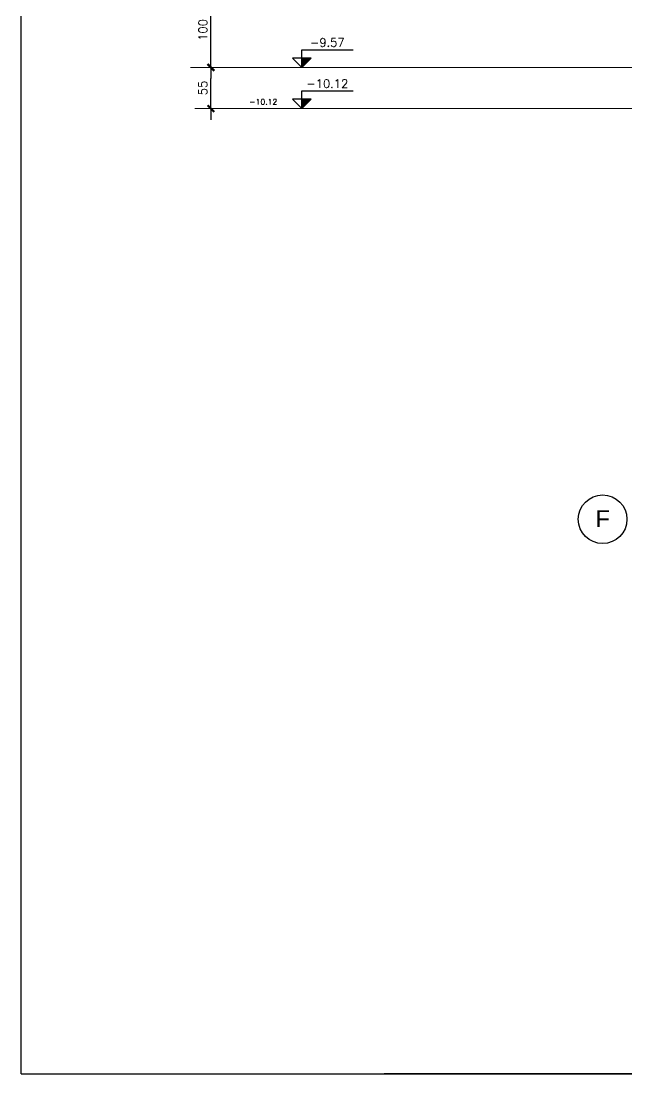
# Model space of a CAD drawing. Extents: x -58 to 5689, y 66 to 4123.
# Drawn here: x -58 to 751, y 68 to 1474 of the extents above; entities that cross this region are included whole.
import ezdxf
from ezdxf.enums import TextEntityAlignment as Align
from ezdxf.xclip import XClip

# ---------------------------------------------------------------- set-up
doc = ezdxf.new("R2010")
doc.units = 0
doc.header["$LTSCALE"] = 30
doc.header["$MEASUREMENT"] = 0
doc.header["$XCLIPFRAME"] = 0
doc.layers.get('0').update_dxf_attribs({"linetype": 'CONTINUOUS'})
doc.layers.add("EJEF-F'$0$RLA-COTAS1", color=2, linetype='CONTINUOUS')
doc.layers.add('RLA-FORMATO', color=7, linetype='CONTINUOUS')
for name, color, linetype, lineweight in [("EJEF-F'$0$RLA-EJE", 3, 'CONTINUOUS', 25), ("EJEF-F'$0$RLA-NIVEL-1", 1, 'CONTINUOUS', 9), ("EJEF-F'$0$RLA-SELLO", 3, 'CONTINUOUS', 9)]:
    doc.layers.add(name, color=color, linetype=linetype, lineweight=lineweight)
doc.styles.add("EJEF-F'$0$Arial_1", font='arial.ttf', dxfattribs={"height": 22.5})
doc.styles.add("EJEF-F'$0$RomanS", font='romans.shx', dxfattribs={"height": 11.25})
doc.dimstyles.new("EJEF-F'$0$ING-50", dxfattribs={"dimscale": 50, "dimtxt": 0.27, "dimasz": 0.3, "dimexe": 0, "dimexo": 0, "dimgap": 0.1, "dimtad": 1, "dimdec": 1, "dimzin": 12, "dimdsep": 46, "dimtxsty": "EJEF-F'$0$RomanS", "dimblk": "EJEF-F'$0$TICK1", "dimblk1": "EJEF-F'$0$TICK1", "dimblk2": "EJEF-F'$0$TICK1", "dimcen": 0.09, "dimclrd": 2, "dimclre": 1, "dimclrt": 3, "dimadec": 0, "dimazin": 0, "dimtfac": 1, "dimtdec": 0, "dimtix": 1, "dimtmove": 2, "dimatfit": 3, "dimldrblk": "EJEF-F'$0$TICK1", "dimfxl": 0, "dimfxlon": 1, "dimtolj": 1, "dimtzin": 0, "dimarcsym": 0})

# ---------------------------------------------------------------- blocks, each defined once
blk = doc.blocks.new("EJEF-F'$0$TICK1")
at = {"color": 2}
for points in [[(0, 0), (-1, 0)], [(0, 0), (1, 0)]]:
    blk.add_lwpolyline(points, dxfattribs=at)
at = {"color": 2, "const_width": 0.2}
blk.add_lwpolyline([(-0.3, -0.3), (0.3, 0.3)], dxfattribs=at)
blk = doc.blocks.new("EJEF-F'$0$DIMBLOCK10-EJE F-F_")
at = {"layer": "EJEF-F'$0$RLA-COTAS1", "color": 2, "lineweight": -2, "transparency": 16777216}
blk.add_line((-1944.6, -997), (-1944.6, -972), dxfattribs=at)
at = {"layer": "EJEF-F'$0$RLA-COTAS1", "color": 2, "lineweight": -2, "transparency": 16777216, "xscale": 15, "yscale": 15, "zscale": 15}
for p, rotation in [((-1944.6, -957), 90), ((-1944.6, -1012), 270)]:
    blk.add_blockref("EJEF-F'$0$TICK1", p, dxfattribs=dict(at, rotation=rotation))
at = {"layer": "EJEF-F'$0$RLA-COTAS1", "color": 3, "transparency": 16777216, "insert": (-1955.3, -984.5), "char_height": 11.25, "attachment_point": 5, "rotation": 90, "style": "EJEF-F'$0$RomanS"}
blk.add_mtext('\\A1;55', dxfattribs=at)
blk = doc.blocks.new("EJEF-F'$0$DIMBLOCK11-EJE F-F_")
at = {"layer": "EJEF-F'$0$RLA-COTAS1", "color": 2, "lineweight": -2, "transparency": 16777216}
blk.add_line((-1944.6, -942), (-1944.6, -872), dxfattribs=at)
at = {"layer": "EJEF-F'$0$RLA-COTAS1", "color": 2, "lineweight": -2, "transparency": 16777216, "xscale": 15, "yscale": 15, "zscale": 15}
for p, rotation in [((-1944.6, -857), 90), ((-1944.6, -957), 270)]:
    blk.add_blockref("EJEF-F'$0$TICK1", p, dxfattribs=dict(at, rotation=rotation))
at = {"layer": "EJEF-F'$0$RLA-COTAS1", "color": 3, "transparency": 16777216, "insert": (-1955.3, -907), "char_height": 11.25, "attachment_point": 5, "rotation": 90, "style": "EJEF-F'$0$RomanS"}
blk.add_mtext('\\A1;100', dxfattribs=at)
blk = doc.blocks.new("EJEF-F'$0$nivel-el")
blk.add_hatch(color=1).paths.add_polyline_path([(0, 0), (12.5, 12.5), (0, 12.5)])
at = {"color": 3}
blk.add_lwpolyline([(0, 0), (12.5, 12.5), (-12.5, 12.5), (0, 0), (0, 23.61), (68.35, 23.61)], dxfattribs=at)
blk.add_lwpolyline([(0, 0), (12.5, 12.5), (0, 12.5), (0, 0)])
at = {"color": 3, "style": "EJEF-F'$0$RomanS", "flags": 4}
blk.add_attdef('%%P0.00', text='', height=11.25, dxfattribs=at).set_placement((33.96, 27.67), align=Align.CENTER)
blk = doc.blocks.new("EJEF-F'$0$Grid - RLE-EJE-192293-EJE F-F_")
at = {"layer": "EJEF-F'$0$RLA-EJE"}
blk.add_circle((369.8, 1495.5), 32.5, dxfattribs=at)
blk = doc.blocks.new("EJEF-F'")
at = {"layer": "EJEF-F'$0$RLA-NIVEL-1"}
for p, q in [((-1326.9, -957), (-1971.72, -957)), ((1247.68, -1012), (-1965.98, -1012))]:
    blk.add_line(p, q, dxfattribs=at)
at = {"layer": "EJEF-F'$0$RLA-SELLO"}
for p, q in [((-1971.72, -957), (-1824.93, -957)), ((-1965.98, -1012), (-1819.61, -1012))]:
    blk.add_line(p, q, dxfattribs=at)
ref = blk.add_blockref("EJEF-F'$0$nivel-el", (-1823.13, -957))
ref.add_attrib('%%P0.00', '-9.57', dxfattribs={"color": 3, "height": 11.25, "style": "EJEF-F'$0$RomanS"}).set_placement((-1789.17, -929.33), align=Align.CENTER)
ref = blk.add_blockref("EJEF-F'$0$nivel-el", (-1823.13, -1012))
ref.add_attrib('%%P0.00', '-10.12', dxfattribs={"color": 3, "height": 11.25, "style": "EJEF-F'$0$RomanS"}).set_placement((-1789.17, -984.33), align=Align.CENTER)
at = {"layer": "EJEF-F'$0$RLA-EJE"}
blk.add_blockref("EJEF-F'$0$Grid - RLE-EJE-192293-EJE F-F_", (1916.9, -1914.28), dxfattribs=at)
at = {"layer": "EJEF-F'$0$RLA-EJE", "color": 5, "insert": (2286.65, -406.83), "char_height": 22.5, "width": 20.9352, "attachment_point": 2, "line_spacing_factor": 0.941778, "style": "EJEF-F'$0$Arial_1"}
blk.add_mtext('F', dxfattribs=at)
at = {"layer": "EJEF-F'$0$RLA-SELLO", "color": 3, "insert": (-1874.57, -1002.95), "char_height": 7.5, "width": 59.3786, "attachment_point": 5, "line_spacing_factor": 0.941778, "style": "EJEF-F'$0$RomanS"}
blk.add_mtext('-10.12', dxfattribs=at)
at = {"layer": "EJEF-F'$0$RLA-COTAS1"}
for base, p1, p2, picture, middle in [((-1944.65, -857), (-1939.65, -957), (-1939.65, -857), "EJEF-F'$0$DIMBLOCK11-EJE F-F_", (-1955.27, -907)), ((-1944.65, -957), (-1939.65, -1012), (-1939.65, -957), "EJEF-F'$0$DIMBLOCK10-EJE F-F_", (-1955.27, -984.5))]:
    dim = blk.add_linear_dim(base=base, p1=p1, p2=p2, angle=90, dimstyle="EJEF-F'$0$ING-50", override={"dimexe": 0, "dimexo": 0, "dimdec": 1, "dimfxl": 0, "dimfxlon": 1}, dxfattribs=at)
    dim.commit()
    dim.dimension.update_dxf_attribs({"geometry": picture, "text_midpoint": middle})

msp = doc.modelspace()

# ---------------------------------------------------------------- linework, layer by layer
at = {"layer": 'RLA-FORMATO', "color": 6, "linetype": 'Continuous'}
for p, q in [((-58.1, 68.1), (-58.1, 4123.1)), ((-58.1, 68.1), (5686.9, 68.1)), ((5686.9, 68.1), (426.9, 68.1))]:
    msp.add_line(p, q, dxfattribs=at)

# ---------------------------------------------------------------- block references
ref = msp.add_blockref("EJEF-F'", (2140, 2369.5))
XClip(ref).set_block_clipping_path([(-2004.783703171, -1263.5272463381), (2026.7450959108, 1590.6902151833)])
ref = msp.add_blockref("EJEF-F'", (-1568.1, 1227.8))
XClip(ref).set_block_clipping_path([(2097.7333871728, -975.8712160567), (4080.9818891054, -98.1859010066)])

doc.saveas('drawing.dxf')
